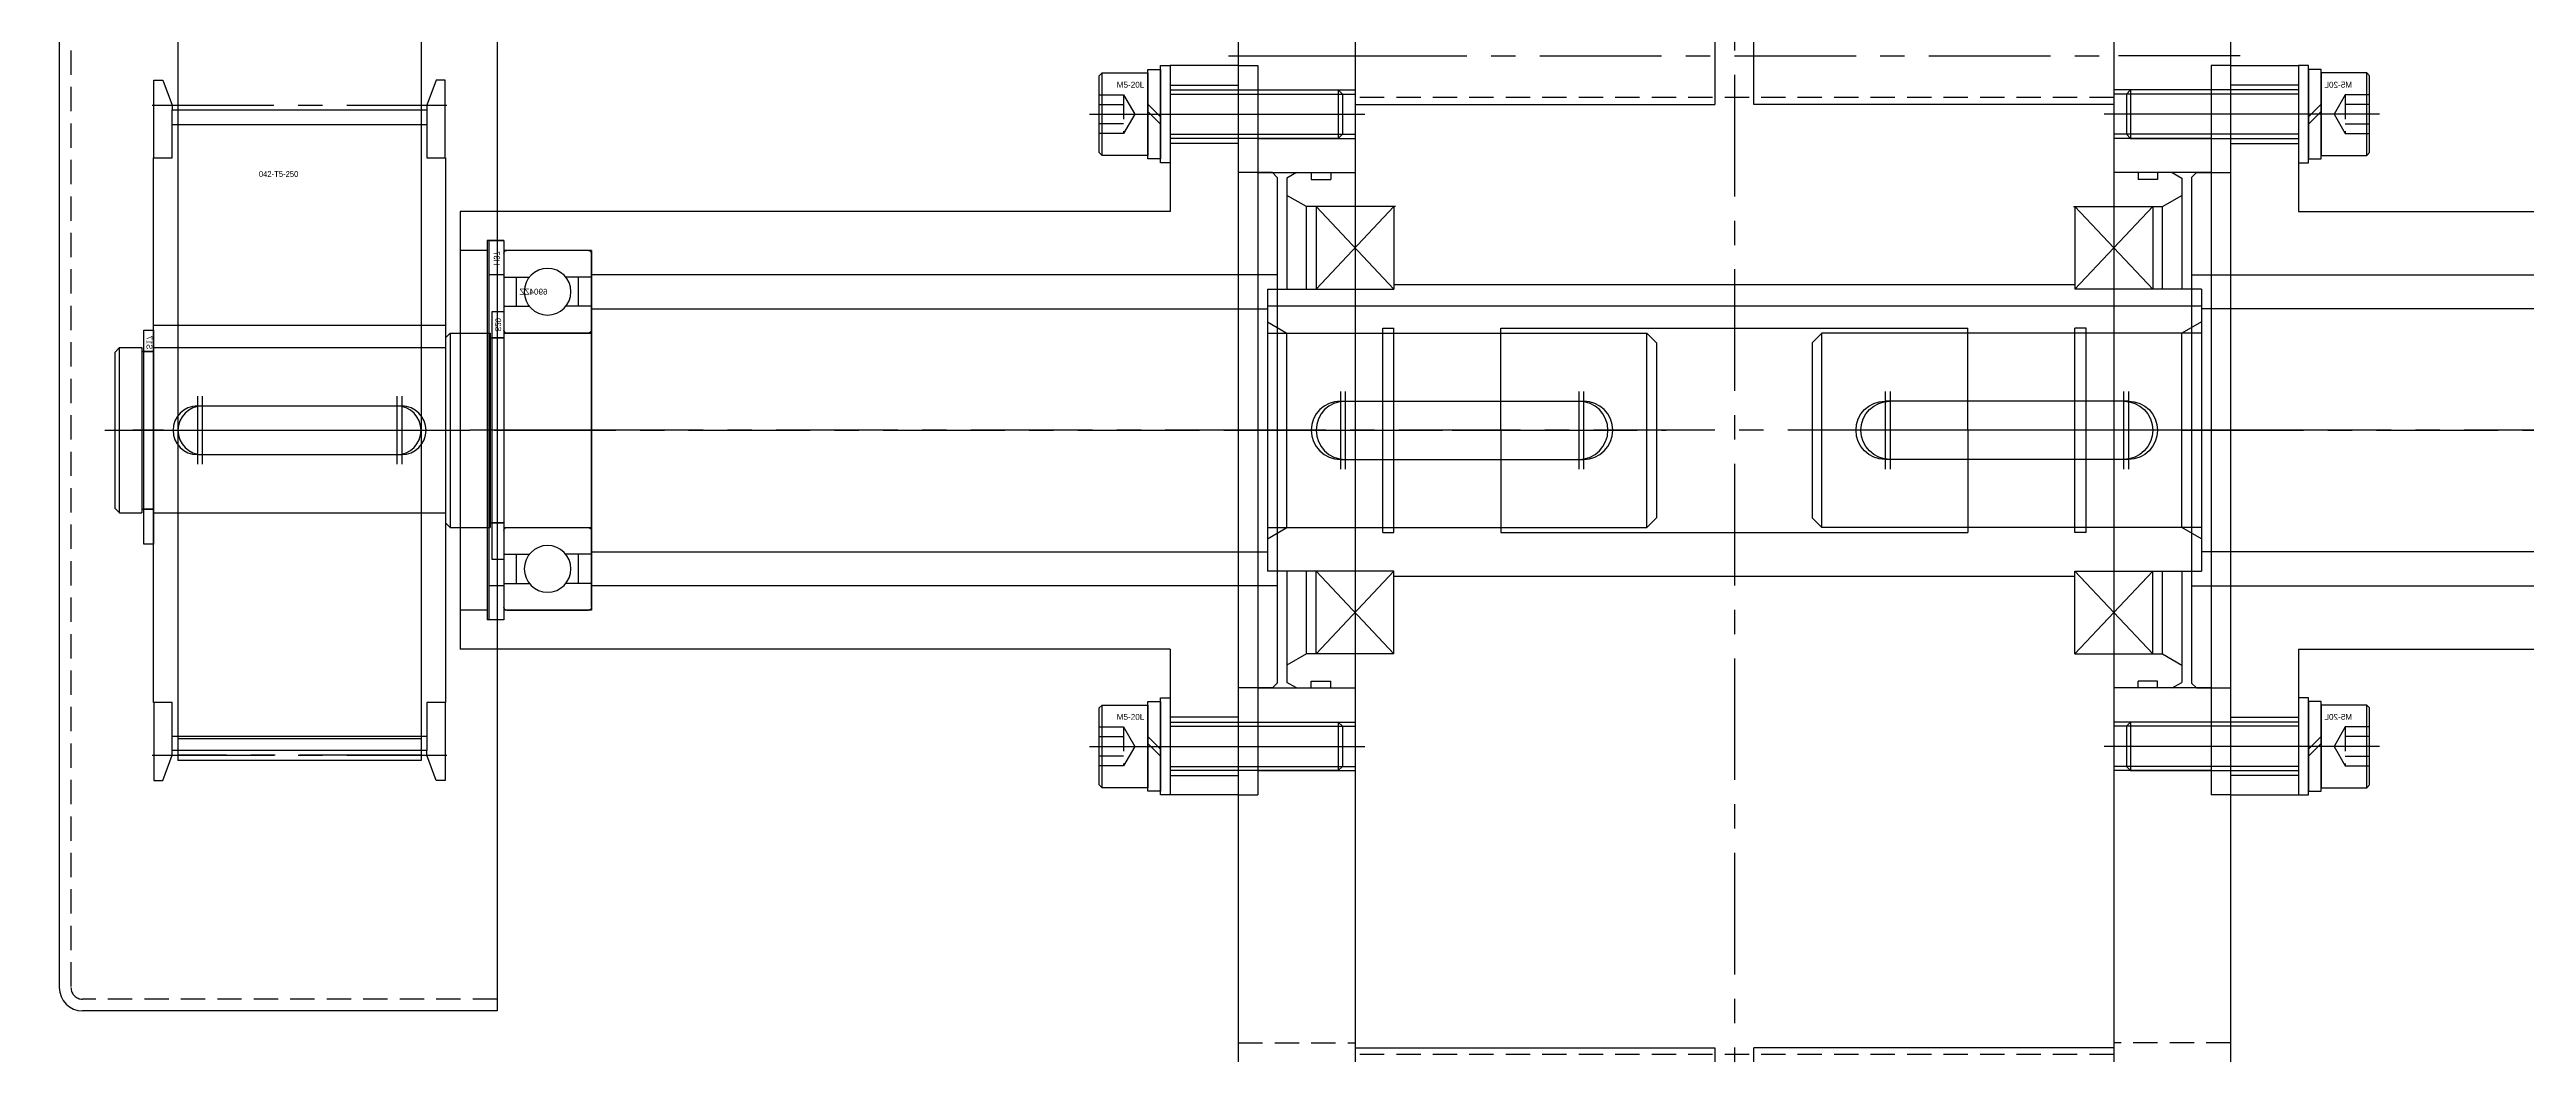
# Model space of a CAD drawing. Header units: inches. Extents: x 0 to 23821, y 0 to 11279.
# Drawn here: x 1963.9 to 2218.6, y 2459.7 to 2563.1 of the extents above; entities that cross this region are included whole.
import ezdxf
from ezdxf.enums import TextEntityAlignment as Align

# ---------------------------------------------------------------- set-up
doc = ezdxf.new("R2010")
doc.units = ezdxf.units.IN
doc.header["$LTSCALE"] = 10
doc.header["$MEASUREMENT"] = 0
for name, pattern in [('CENTER', [2, 1.25, -0.25, 0.25, -0.25]), ('HIDDEN', [0.375, 0.25, -0.125]), ('PHANTOM', [2.5, 1.25, -0.25, 0.25, -0.25, 0.25, -0.25])]:
    doc.linetypes.add(name, pattern=pattern)
for name, color, linetype in [('11', 1, 'CENTER'), ('22', 2, 'HIDDEN'), ('44', 4, 'Continuous'), ('55', 5, 'Continuous'), ('B', 123, 'Continuous'), ('BOM-T', 4, 'Continuous'), ('T', 3, 'Continuous'), ('Y', 60, 'Continuous')]:
    doc.layers.add(name, color=color, linetype=linetype)
doc.layers.add('33', color=3, linetype='PHANTOM', lineweight=9)
doc.styles.add('SCI', font='')
doc.styles.get("Standard").update_dxf_attribs({"font": 'arial.ttf'})
doc.styles.get('SCI').set_extended_font_data('Gulim')

# ---------------------------------------------------------------- blocks, each defined once
blk = doc.blocks.new('A$C347041c7')
for p, q in [((-215.96, 57.38), (-211.58, 57.49)), ((-211.58, 57.49), (-211.38, 57.5)), ((-211.58, 57.49), (-211.38, 57.3)), ((-211.38, 57.5), (-211.38, 57.3)), ((-211.08, 57.5), (-211.38, 57.33)), ((-211.38, -57.33), (-211.38, 57.33)), ((-211.38, 57.3), (-211.38, -57.3)), ((-210.88, 57.5), (-211.08, 57.5)), ((-211.08, 57.5), (-211.08, -57.5)), ((-210.88, 57.5), (-208.2, 57.5)), ((-207.88, 57), (-207.88, 50.22)), ((-206.88, 58), (-95.88, 58)), ((-94.88, 57), (-94.88, 50.22)), ((-94.55, 57.5), (-91.68, 57.5)), ((-91.68, 57.5), (-91.38, 57.33)), ((-91.68, 57.5), (-91.68, -57.5)), ((-84.3, 57.5), (-91.38, 57.5)), ((-91.38, -57.5), (-91.38, 57.5)), ((-91.38, 57.33), (-91.38, -57.33)), ((-220.18, 47.1), (-220.18, 54.9)), ((-219.68, 55.4), (-218.7, 55.4)), ((-218.88, 54.38), (-218.88, 0)), ((-79.87, 0), (-81.3, 54.58)), ((-220.18, 53.3), (-218.88, 53.3)), ((-220.18, 48.7), (-218.88, 48.7)), ((-207.48, 50.22), (-203.23, 50.22)), ((-201.38, 50.22), (-101.38, 50.22)), ((-99.53, 50.22), (-95.28, 50.22)), ((-219.68, 46.6), (-218.88, 46.6)), ((-208.15, 47.8), (-206.91, 47.8)), ((-123.37, 47.8), (-206.91, 47.8)), ((-203.38, 48.22), (-203.38, -48.22)), ((-99.38, 48.22), (-99.38, -48.22)), ((-26.5, 45), (-25.92, 46)), ((-14.5, 46), (-25.92, 46)), ((-23, 44), (-24.15, 46)), ((14.5, 48), (-14.5, 48)), ((-14.5, 35), (-14.5, 48)), ((-11.15, 48), (-10, 46)), ((-10, 46), (-10, 36.15)), ((-10, 46), (10, 46)), ((11.15, 48), (10, 46)), ((10, 46), (10, 36.15)), ((12.8, 48), (12.8, -48)), ((14.5, 48), (14.5, 35)), ((25.92, 46), (14.5, 46)), ((23, 44), (24.15, 46)), ((26.5, 45), (25.92, 46)), ((-26.5, 45), (-26.5, 43.5)), ((-26.5, 43.5), (-25.8, 43.5)), ((-25.8, 43.5), (-25.8, 41.5)), ((-23, 35), (-23, 44)), ((-23, 44), (-14.5, 44)), ((14.5, 44), (23, 44)), ((23, 34.85), (23, 44)), ((25.8, 43.5), (25.8, 41.5)), ((26.5, 43.5), (25.8, 43.5)), ((26.5, 45), (26.5, 43.5)), ((-26.5, 41.5), (-26.5, 39)), ((-26.5, 41.5), (-25.8, 41.5)), ((-23, 43), (-14.5, 43)), ((-23, 35), (-14.5, 43)), ((-14.5, 35), (-23, 43)), ((23, 43), (14.5, 43)), ((23, 35), (14.5, 43)), ((14.5, 35), (23, 43)), ((26.5, 41.5), (25.8, 41.5)), ((26.5, 41.5), (26.5, 39)), ((-216.6, -39), (-216.6, 39)), ((-114.86, 39), (-114.86, -39)), ((-78.03, 26.7), (-77.82, 39)), ((-26.5, 39), (-77.82, 39)), ((47.82, 39), (26.5, 39)), ((47.82, 39), (48.5, 0)), ((-10.5, 36.15), (-10.5, 35)), ((-10.5, 36.15), (10.5, 36.15)), ((10.5, 36.15), (10.5, 35)), ((-23, 35), (-14.5, 35)), ((-15, 35), (-15, -35)), ((-10.5, 35), (10.5, 35)), ((-10, 35), (-10, 24)), ((10, 35), (10, 24)), ((23, 35), (14.5, 35)), ((15, 35), (15, -35)), ((-100.38, 31.88), (-202.38, 31.88)), ((-78.62, 26.5), (-78.23, 26.5)), ((-78.03, 26.7), (-78.23, 26.5)), ((-100.38, 23.41), (-202.38, 23.41)), ((0, 24), (-10.5, 24)), ((-10.5, 24), (-10.5, -24)), ((0, 24), (10.5, 24)), ((10.5, 24), (10.5, -24)), ((-219.88, 12.68), (-219.88, -12.66)), ((-218.88, 0), (-218.88, -21.5)), ((-79.87, 0), (-80.93, -40.45)), ((48.5, 0), (47.82, -39)), ((-220.18, -29.4), (-220.18, -21.6)), ((-219.68, -21.1), (-218.88, -21.1)), ((-215.68, -22.5), (-217.88, -22.5)), ((-216.68, -29.75), (-216.68, -22.5)), ((-215.38, -22.8), (-215.38, -33.89)), ((-215.38, -29.75), (-215.38, -22.8)), ((-220.18, -23.2), (-216.68, -23.2)), ((-100.38, -23.41), (-202.38, -23.41)), ((0, -24), (-10.5, -24)), ((-10, -35), (-10, -24)), ((0, -24), (10.5, -24)), ((10, -35), (10, -24)), ((-220.18, -27.8), (-216.68, -27.8)), ((-219.68, -29.9), (-217.18, -29.9)), ((-218.88, -29.9), (-218.88, -54.38)), ((-216.68, -29.75), (-215.38, -29.75)), ((-100.38, -31.88), (-202.38, -31.88)), ((-215.68, -34.19), (-217.88, -34.19)), ((-23, -35), (-23, -44)), ((-23, -35), (-14.5, -35)), ((-23, -35), (-14.5, -43)), ((-14.5, -35), (-23, -43)), ((-14.5, -35), (-14.5, -48)), ((-10.5, -36.15), (-10.5, -35)), ((-10.5, -35), (10.5, -35)), ((10.5, -36.15), (10.5, -35)), ((23, -35), (14.5, -35)), ((23, -35), (14.5, -43)), ((14.5, -35), (23, -43)), ((14.5, -48), (14.5, -35)), ((23, -34.85), (23, -44)), ((-10.5, -36.15), (10.5, -36.15)), ((-10, -46), (-10, -36.15)), ((10, -46), (10, -36.15)), ((-80.93, -40.45), (-81.3, -54.58)), ((-77.83, -38.5), (-78.93, -38.5)), ((-77.83, -38.5), (-77.33, -39)), ((-26.5, -39), (-77.33, -39)), ((-26.5, -41.5), (-26.5, -39)), ((47.82, -39), (26.5, -39)), ((26.5, -41.5), (26.5, -39)), ((-26.5, -41.5), (-25.8, -41.5)), ((-25.8, -43.5), (-25.8, -41.5)), ((-23, -43), (-14.5, -43)), ((23, -43), (14.5, -43)), ((25.8, -43.5), (25.8, -41.5)), ((26.5, -41.5), (25.8, -41.5)), ((-26.5, -45), (-26.5, -43.5)), ((-26.5, -43.5), (-25.8, -43.5)), ((-26.5, -45), (-25.92, -46)), ((-23, -44), (-24.15, -46)), ((-23, -44), (-14.5, -44)), ((14.5, -44), (23, -44)), ((23, -44), (24.15, -46)), ((26.5, -43.5), (25.8, -43.5)), ((26.5, -45), (25.92, -46)), ((26.5, -45), (26.5, -43.5)), ((-208.15, -47.8), (-206.91, -47.8)), ((-206.91, -47.8), (-123.37, -47.8)), ((-14.5, -46), (-25.92, -46)), ((14.5, -48), (-14.5, -48)), ((-11.15, -48), (-10, -46)), ((-10, -46), (10, -46)), ((11.15, -48), (10, -46)), ((25.92, -46), (14.5, -46)), ((-207.88, -57), (-207.88, -50.22)), ((-207.48, -50.22), (-203.23, -50.22)), ((-201.38, -50.22), (-101.38, -50.22)), ((-99.53, -50.22), (-95.28, -50.22)), ((-94.88, -57), (-94.88, -50.22)), ((-215.96, -57.38), (-211.58, -57.49)), ((-211.38, -57.3), (-211.58, -57.49)), ((-211.58, -57.49), (-211.38, -57.5)), ((-211.38, -57.5), (-211.38, -57.3)), ((-211.08, -57.5), (-211.38, -57.33)), ((-208.2, -57.5), (-211.08, -57.5)), ((-206.88, -58), (-95.88, -58)), ((-94.55, -57.5), (-91.68, -57.5)), ((-91.68, -57.5), (-91.38, -57.33)), ((-84.3, -57.5), (-91.38, -57.5))]:
    blk.add_line(p, q)
for centre, radius, start, end in [((-215.88, 54.38), 3, 91.5, 180), ((-208.2, 58.5), 1, 270, 311.4096), ((-206.88, 57), 1, 90, 180), ((-95.88, 57), 1, 0, 90), ((-94.55, 58.5), 1, 228.5904, 270), ((-84.3, 54.5), 3, 1.5, 90), ((-219.68, 54.9), 0.5, 90, 180), ((-201.38, 48.22), 2, 90, 180), ((-101.38, 48.22), 2, 0, 90), ((-219.68, 47.1), 0.5, 180, 270), ((-207.97, 39.17), 8.63, 91.1539, 181.1092), ((-202.38, 32.88), 1, 180, 270), ((-100.38, 32.88), 1, 270, 0), ((-78.62, 28.5), 2, 181.5, 270), ((-202.38, 22.41), 1, 90, 180), ((-100.38, 22.41), 1, 0, 90), ((-220.88, 15.33), 2, 318.5904, 0), ((-217.88, 12.68), 2, 138.5904, 180), ((-217.88, -12.66), 2, 180, 221.4096), ((-220.88, -15.3), 2, 0, 41.4096), ((-219.68, -21.6), 0.5, 90, 180), ((-217.88, -21.5), 1, 180, 270), ((-215.68, -22.8), 0.3, 0, 90), ((-202.38, -22.41), 1, 180, 270), ((-100.38, -22.41), 1, 270, 0), ((-219.68, -29.4), 0.5, 180, 270), ((-217.18, -29.4), 0.5, 270, 0), ((-202.38, -32.88), 1, 90, 180), ((-100.38, -32.88), 1, 0, 90), ((-217.88, -35.19), 1, 90, 180), ((-215.68, -33.89), 0.3, 270, 0), ((-207.97, -39.17), 8.63, 178.8908, 268.8461), ((-78.93, -40.5), 2, 90, 178.5), ((-201.38, -48.22), 2, 180, 270), ((-101.38, -48.22), 2, 270, 0), ((-215.88, -54.38), 3, 180, 268.5), ((-84.3, -54.5), 3, 270, 358.5), ((-208.2, -58.5), 1, 48.5904, 90), ((-206.88, -57), 1, 180, 270), ((-95.88, -57), 1, 270, 0), ((-94.55, -58.5), 1, 90, 131.4096)]:
    blk.add_arc(centre, radius, start, end)
for points, knots in [([(-123.37, 47.8), (-121.15, 47.76), (-124.45, 47.82), (-121.45, 47.69), (-121.31, 47.52), (-120.3, 47.24), (-119.55, 46.88), (-118.78, 46.43), (-118.08, 45.91), (-117.43, 45.32), (-116.84, 44.66), (-116.31, 43.95), (-115.86, 43.16), (-115.49, 42.4), (-115.2, 41.38), (-115.01, 41.16), (-114.84, 38.01), (-114.95, 42.45), (-114.86, 39)], [0, 0, 0, 0, 0.496423, 1.363487, 2.231535, 3.100955, 3.972324, 4.846129, 5.722755, 6.602462, 7.485371, 8.371475, 9.260623, 10.152542, 11.046855, 11.94308, 12.840665, 13.590304, 13.590304, 13.590304, 13.590304]), ([(-114.86, -39), (-114.9, -41.21), (-114.84, -37.93), (-114.97, -40.96), (-115.14, -41.13), (-115.41, -42.18), (-115.76, -42.95), (-116.19, -43.75), (-116.69, -44.48), (-117.27, -45.16), (-117.91, -45.77), (-118.61, -46.31), (-119.32, -46.77), (-120.25, -47.17), (-120.54, -47.4), (-123.36, -47.85), (-119.04, -47.35), (-122.66, -47.77)], [0, 0, 0, 0, 0.507298, 1.405389, 2.302973, 3.19919, 4.093501, 4.985441, 5.874635, 6.760827, 7.643864, 8.523727, 9.400536, 10.274529, 11.146068, 12.015623, 12.87529, 12.87529, 12.87529, 12.87529])]:
    blk.add_open_spline(points, degree=3, knots=knots)
at = {"layer": '11'}
for p, q in [((0, -58), (0, 58)), ((-68.5, 40), (-68.5, -40)), ((38.5, 40), (38.5, -40)), ((56.55, 0), (-103.66, 0))]:
    blk.add_line(p, q, dxfattribs=at)
at = {"layer": '22'}
for p, q in [((-72.8, -39), (-72.8, 39)), ((-64.2, -39), (-64.2, 39)), ((34.2, -39), (34.2, 39)), ((42.8, -39), (42.8, 39))]:
    blk.add_line(p, q, dxfattribs=at)
at = {"layer": '33'}
for p, q in [((26.5, 39), (-26.5, 39)), ((26.5, -39), (-26.5, -39))]:
    blk.add_line(p, q, dxfattribs=at)
at = {"layer": 'T'}
for p, q in [((-73.5, 39), (-73.5, 2)), ((-63.5, 39), (-63.5, 2)), ((33.5, 39), (33.5, 2)), ((43.5, 39), (43.5, 2)), ((-63.5, 2), (-73.5, 2)), ((43.5, 2), (33.5, 2)), ((-73.5, -2), (-63.5, -2)), ((-73.5, -39), (-73.5, -2)), ((-63.5, -39), (-63.5, -2)), ((33.5, -2), (43.5, -2)), ((33.5, -39), (33.5, -2)), ((43.5, -39), (43.5, -2))]:
    blk.add_line(p, q, dxfattribs=at)
at = {"layer": '44', "style": 'SCI'}
for s, p in [('GEARED MOTOR', (-182.91, -2.96)), ('F3S20N12-MM01TWNTN', (-182.91, -7.55)), ('NISSEI', (-182.91, -12.02))]:
    blk.add_text(s, height=3.125, dxfattribs=at).set_placement(p)
blk = doc.blocks.new('A$C284f0c87')
for p, q in [((-12, 0), (12, 0)), ((-12, -6), (12, -6))]:
    blk.add_line(p, q)
for centre, start, end in [((-12, -3), 90, 270), ((12, -3), 270, 90)]:
    blk.add_arc(centre, 3, start, end)
at = {"layer": '11'}
for p, q in [((-12, 1), (-12, -7)), ((12, 1), (12, -7)), ((-16, -3), (16, -3))]:
    blk.add_line(p, q, dxfattribs=at)
blk = doc.blocks.new('A$Cbf61ef9c')
for p, q in [((-10, 0), (10, 0)), ((-10, -5), (10, -5))]:
    blk.add_line(p, q)
for centre, start, end in [((-10, -2.5), 90, 270), ((10, -2.5), 270, 90)]:
    blk.add_arc(centre, 2.5, start, end)
at = {"layer": '11'}
for p, q in [((-10, 1), (-10, -6)), ((10, 1), (10, -6)), ((-13.5, -2.5), (13.5, -2.5))]:
    blk.add_line(p, q, dxfattribs=at)
blk = doc.blocks.new('A$Cf63996e3')
for p, q in [((0, -18.2), (0, 18.2)), ((0.3, 18.5), (8.7, 18.5)), ((9, 18.2), (9, -18.2)), ((0, 15.75), (2.63, 15.75)), ((1.31, 12.75), (1.31, 15.75)), ((9, 15.75), (6.37, 15.75)), ((7.69, 12.75), (7.69, 15.75)), ((0, 12.75), (2.63, 12.75)), ((9, 12.75), (6.37, 12.75)), ((0.3, 10), (8.7, 10)), ((8.7, -10), (0.3, -10)), ((0, -12.75), (2.63, -12.75)), ((1.31, -15.75), (1.31, -12.75)), ((9, -12.75), (6.37, -12.75)), ((7.69, -15.75), (7.69, -12.75)), ((0, -15.75), (2.63, -15.75)), ((9, -15.75), (6.37, -15.75)), ((8.7, -18.5), (0.3, -18.5))]:
    blk.add_line(p, q)
for centre in [(4.5, 14.25), (4.5, -14.25)]:
    blk.add_circle(centre, 2.4)
for centre, start, end in [((0.3, 18.2), 90, 180), ((8.7, 18.2), 0, 90), ((0.3, 10.3), 180, 270), ((8.7, 10.3), 270, 0), ((0.3, -10.3), 90, 180), ((8.7, -10.3), 0, 90), ((0.3, -18.2), 180, 270), ((8.7, -18.2), 270, 360)]:
    blk.add_arc(centre, 0.3, start, end)
at = {"layer": '11'}
blk.add_line((-1, 0), (10, 0), dxfattribs=at)
at = {"layer": 'BOM-T', "color": 4}
blk.add_text('6904ZZ', height=0.6, dxfattribs=at).set_placement((4.5, 13.95))
blk = doc.blocks.new('A$C88ba8112')
for p, q in [((0, 19.5), (0, -19.5)), ((1.5, 19.5), (0, 19.5)), ((1.5, -19.5), (1.5, 19.5)), ((0, 16), (1.5, 16)), ((0, -16), (1.5, -16)), ((0, -19.5), (1.5, -19.5))]:
    blk.add_line(p, q)
at = {"layer": '11'}
blk.add_line((-1, 0), (2.65, 0), dxfattribs=at)
at = {"layer": 'BOM-T', "color": 4, "style": 'SCI'}
blk.add_text('H37', height=0.6, rotation=90, dxfattribs=at).set_placement((0.73, 16.97), align=Align.MIDDLE_LEFT)
blk = doc.blocks.new('A$C2076e855')
for p, q in [((0, 10.3), (0, -11.72)), ((1, 10.3), (0, 10.3)), ((1, -11.72), (1, 10.3)), ((0, 8.1), (1, 8.1)), ((0, -8.1), (1, -8.1)), ((0, -11.72), (1, -11.72))]:
    blk.add_line(p, q)
at = {"layer": '11'}
blk.add_line((-1, 0), (2.15, 0), dxfattribs=at)
at = {"layer": 'BOM-T', "color": 4, "style": 'SCI'}
blk.add_text('S17', height=0.6, rotation=90, dxfattribs=at).set_placement((0.43, 8.32), align=Align.MIDDLE_LEFT)
blk = doc.blocks.new('A$Ccc436072')
for p, q in [((0, 12.2), (0, -13.3)), ((1.2, 12.2), (0, 12.2)), ((1.2, -13.3), (1.2, 12.2)), ((0, 9.5), (1.2, 9.5)), ((0, -9.5), (1.2, -9.5)), ((0, -13.3), (1.2, -13.3))]:
    blk.add_line(p, q)
at = {"layer": '11'}
blk.add_line((-1, 0), (2.35, 0), dxfattribs=at)
at = {"layer": 'BOM-T', "color": 4, "style": 'SCI'}
blk.add_text('S20', height=0.6, rotation=90, dxfattribs=at).set_placement((0.58, 10.14), align=Align.MIDDLE_LEFT)
blk = doc.blocks.new('A$Ccc1bbfdf')
for p, q in [((33.5, 15), (33.5, 0)), ((40.5, 15), (33.5, 15)), ((33.5, 13), (40.5, 13)), ((40.5, 15), (40.5, 4)), ((40.5, 7), (33.5, 7)), ((44, 4), (40.5, 4)), ((44, 4), (44.5, 3.5)), ((44.5, 3.5), (44.5, -48.5)), ((-39.5, 0), (-39.5, -45)), ((33.5, 0), (-39.5, 0)), ((-36.7, -4), (-39.5, -4)), ((-36.7, -3), (-36.7, -42)), ((-35, -3), (-36.7, -3)), ((-35, -3), (-35, -42)), ((-26, -4), (-35, -4)), ((-26, -4), (-26, -41)), ((44.5, -6.5), (-26, -6.5)), ((44.5, -38.5), (-26, -38.5)), ((-36.7, -41), (-39.5, -41)), ((-35, -42), (-36.7, -42)), ((-26, -41), (-35, -41)), ((33.5, -45), (-39.5, -45)), ((33.5, -45), (33.5, -60)), ((44, -49), (40.5, -49)), ((40.5, -49), (40.5, -60)), ((44, -49), (44.5, -48.5)), ((40.5, -52), (33.5, -52)), ((33.5, -58), (40.5, -58)), ((40.5, -60), (33.5, -60))]:
    blk.add_line(p, q)
at = {"layer": '11'}
for p, q in [((32.5, 10), (41.5, 10)), ((45.5, -22.5), (-38.5, -22.5)), ((32.5, -55), (41.5, -55))]:
    blk.add_line(p, q, dxfattribs=at)
blk = doc.blocks.new('A$Ce71b497e')
for p, q in [((-69.5, 12.5), (0, 12.5)), ((-69.5, 12.5), (-69.5, -12.5)), ((0, 12.5), (0, -12.5)), ((-118.5, 8), (-118, 8.5)), ((-118.5, 8), (-118.5, -8)), ((-118, 8.5), (-115.7, 8.5)), ((-118, -8.5), (-118, 8.5)), ((-115.7, 8.5), (-115.7, -8.5)), ((-115.7, 8.1), (-114.5, 8.1)), ((-114.5, 8.5), (-114.5, -8.5)), ((-114.5, 8.5), (-84.5, 8.5)), ((-84.5, 9.5), (-84, 10)), ((-84.5, 9.5), (-84.5, -9.5)), ((-84, 10), (-79.9, 10)), ((-84, 10), (-84, -10)), ((-79.9, 10), (-79.9, -10)), ((-79.9, 9.5), (-78.5, 9.5)), ((-78.5, 10), (-69.5, 10)), ((-78.5, 10), (-78.5, -10)), ((0, 10), (39, 10)), ((40, 9), (39, 10)), ((39, -10), (39, 10)), ((40, 9), (40, -9)), ((7.5, 3), (32.5, 3)), ((-110, 2.5), (-89, 2.5)), ((-110, -2.5), (-89, -2.5)), ((7.5, -3), (32.5, -3)), ((-118.5, -8), (-118, -8.5)), ((-118, -8.5), (-115.7, -8.5)), ((-115.7, -8.1), (-114.5, -8.1)), ((-114.5, -8.5), (-84.5, -8.5)), ((-84.5, -9.5), (-84, -10)), ((-84, -10), (-79.9, -10)), ((-79.9, -9.5), (-78.5, -9.5)), ((-78.5, -10), (-69.5, -10)), ((0, -10), (39, -10)), ((40, -9), (39, -10)), ((-69.5, -12.5), (0, -12.5))]:
    blk.add_line(p, q)
for centre, radius, start, end in [((7.5, 0), 3, 90, 270), ((32.5, 0), 3, 270, 90), ((-110, 0), 2.5, 90, 270), ((-89, 0), 2.5, 270, 90)]:
    blk.add_arc(centre, radius, start, end)
at = {"layer": '11'}
for p, q in [((-110, 3.5), (-110, -3.5)), ((-89, 3.5), (-89, -3.5)), ((7.5, 4), (7.5, -4)), ((32.5, 4), (32.5, -4)), ((-119.5, 0), (41, 0))]:
    blk.add_line(p, q, dxfattribs=at)
blk = doc.blocks.new('A$Cc53e3cec')
for p, q in [((-14.98, 28), (-14.98, 36)), ((-14.98, 36), (-14.04, 36)), ((-14.04, 36), (-13.1, 33.42)), ((14.04, 36), (13.1, 33.42)), ((14.98, 36), (14.04, 36)), ((14.98, 28), (14.98, 36)), ((-13.1, 33.42), (-13.1, 32.94)), ((13.1, 33.42), (13.1, 32.94)), ((-13.1, 28), (-13.1, 32.94)), ((-13.1, 32.94), (13.1, 32.94)), ((-13.1, 31.44), (13.1, 31.44)), ((13.1, 32.94), (13.1, 28)), ((-15, 28), (-13.1, 28)), ((-15, -28), (-15, 28)), ((13.1, 28), (15, 28)), ((15, 28), (15, -28)), ((-15, 10.8), (15, 10.8)), ((-15, 8.5), (15, 8.5)), ((-15, -8.5), (15, -8.5)), ((-13.1, -28), (-15, -28)), ((-14.98, -28), (-14.98, -36)), ((-13.1, -32.94), (-13.1, -28)), ((15, -28), (13.1, -28)), ((13.1, -28), (13.1, -32.94)), ((14.98, -28), (14.98, -36)), ((-13.1, -31.44), (13.1, -31.44)), ((13.1, -32.94), (-13.1, -32.94)), ((-13.1, -33.42), (-13.1, -32.94)), ((13.1, -33.42), (13.1, -32.94)), ((-14.04, -36), (-13.1, -33.42)), ((14.04, -36), (13.1, -33.42)), ((-14.98, -36), (-14.04, -36)), ((14.98, -36), (14.04, -36))]:
    blk.add_line(p, q)
at = {"layer": '11'}
for p, q in [((-15.15, 33.42), (15.15, 33.42)), ((-16, 0), (16, 0)), ((-15.15, -33.42), (15.15, -33.42))]:
    blk.add_line(p, q, dxfattribs=at)
at = {"layer": 'BOM-T', "style": 'SCI'}
blk.add_text('042-T5-250', height=0.6, dxfattribs=at).set_placement((-4.18, 26.35), align=Align.MIDDLE_LEFT)
blk = doc.blocks.new('A$C0fd4e748')
for p, q in [((-2.2, 12.5), (-2.2, -12.5)), ((0, 12.5), (-2.2, 12.5)), ((-1.2, 12.5), (-1.2, -12.5)), ((0, 12.5), (0, -12.5)), ((0, -12.5), (-2.2, -12.5))]:
    blk.add_line(p, q)
at = {"layer": '11'}
blk.add_line((-1.68, 12.5), (-1.68, -12.5), dxfattribs=at)
blk = doc.blocks.new('A$C40185bd2')
for p, q in [((0, 0), (12, 0)), ((0, 0), (0, -154)), ((3.54, 0), (3.54, -17)), ((8.46, -17), (8.46, 0)), ((12, 0), (12, -154)), ((3, -15), (9, -15)), ((3.54, -17), (6, -18.42)), ((3.54, -17), (8.46, -17)), ((6, -18.42), (8.46, -17)), ((0, -37.5), (2, -37.5)), ((2, -37.5), (2, -112.5)), ((2, -40.43), (12, -40.43)), ((2, -44.57), (12, -44.57)), ((2, -48.5), (12, -48.5)), ((2, -101.5), (12, -101.5)), ((2, -105.43), (12, -105.43)), ((2, -109.57), (12, -109.57)), ((0, -112.5), (2, -112.5)), ((0, -154), (12, -154))]:
    blk.add_line(p, q)
at = {"layer": '11'}
for p, q in [((6, 1), (6, -19.42)), ((-1, -36.5), (13, -36.5)), ((1, -42.5), (13, -42.5)), ((-1, -75), (13, -75)), ((1, -107.5), (13, -107.5)), ((-1, -143.5), (13, -143.5))]:
    blk.add_line(p, q, dxfattribs=at)
at = {"layer": '22'}
for p, q in [((0, -138), (12, -138)), ((12, -149), (0, -149))]:
    blk.add_line(p, q, dxfattribs=at)
at = {"layer": 'T'}
for p, q in [((3, 0), (3, -15)), ((9, -15), (9, 0)), ((3, -15), (3.54, -15.94)), ((8.46, -15.94), (9, -15)), ((2, -40), (12, -40)), ((2, -45), (12, -45)), ((2, -105), (12, -105)), ((2, -110), (12, -110))]:
    blk.add_line(p, q, dxfattribs=at)
blk = doc.blocks.new('A$C3e5f177e')
for p, q in [((-7.3, 3.95), (-7, 4.25)), ((-7.3, -3.95), (-7.3, 3.95)), ((-7, 4.25), (-2.3, 4.25)), ((-7, -4.25), (-7, 4.25)), ((-2.3, 4.6), (-1, 4.6)), ((-2.3, -4.6), (-2.3, 4.6)), ((-2.3, 4.25), (-2.3, -4.25)), ((-1, 5), (0, 5)), ((-1, -5), (-1, 5)), ((-1, 4.6), (-1, -4.6)), ((0, 5), (0, -5)), ((-1, -0.28), (-2.3, 1.02)), ((-1, -1.02), (-2.3, 0.28)), ((0, 2.5), (17.27, 2.5)), ((17.27, 2.5), (17.7, 2.07)), ((17.27, 2.5), (17.27, -2.5)), ((17.7, 2.07), (17.7, -2.07)), ((17.27, -2.5), (0, -2.5)), ((17.7, -2.07), (17.27, -2.5)), ((-7, -4.25), (-7.3, -3.95)), ((-2.3, -4.25), (-7, -4.25)), ((-1, -4.6), (-2.3, -4.6)), ((0, -5), (-1, -5))]:
    blk.add_line(p, q)
at = {"layer": '11'}
blk.add_line((-8.3, 0), (18.7, 0), dxfattribs=at)
at = {"layer": '22'}
for p, q in [((-7.3, 2), (-4.8, 2)), ((-7.3, 1), (-4.8, 1)), ((-4.8, 2), (-3.65, 0)), ((-4.8, 2), (-4.8, -2)), ((-3.65, 0), (-4.8, -2)), ((-3.65, 0), (-3.65, 0)), ((-4.8, -1), (-7.3, -1)), ((-4.8, -2), (-7.3, -2))]:
    blk.add_line(p, q, dxfattribs=at)
at = {"layer": 'T'}
for p, q in [((0, 2.07), (17.7, 2.07)), ((0, -2.07), (17.7, -2.07))]:
    blk.add_line(p, q, dxfattribs=at)
at = {"layer": 'BOM-T', "color": 4}
blk.add_text('M5-20L', height=0.6, dxfattribs=at).set_placement((-5.5, 3.03), align=Align.MIDDLE_LEFT)
blk = doc.blocks.new('A$C5c1d2c67')
for name, p in [('A$C40185bd2', (29, -15)), ('A$Ccc1bbfdf', (-11.5, -67.5)), ('A$Cc53e3cec', (-67.5, -90)), ('A$Ce71b497e', (32, -90))]:
    blk.add_blockref(name, p)
at = {"xscale": -1}
for name, p in [('A$C40185bd2', (131, -15)), ('A$Ccc1bbfdf', (171.5, -67.5)), ('A$Ce71b497e', (128, -90))]:
    blk.add_blockref(name, p, dxfattribs=at)
at = {"layer": '44'}
for name, p in [('A$C3e5f177e', (22, -57.5)), ('A$Cbf61ef9c', (-67.5, -87.5)), ('A$Cbf61ef9c', (-67.5, -87.5)), ('A$C284f0c87', (52, -87)), ('A$C3e5f177e', (22, -122.5))]:
    blk.add_blockref(name, p, dxfattribs=at)
at = {"layer": '44', "xscale": -1}
for name, p in [('A$C3e5f177e', (138, -57.5)), ('A$C88ba8112', (-46.5, -90)), ('A$Cf63996e3', (-37.5, -90)), ('A$Ccc436072', (-46.5, -90)), ('A$C2076e855', (-82.5, -90)), ('A$C284f0c87', (108, -87)), ('A$C3e5f177e', (138, -122.5))]:
    blk.add_blockref(name, p, dxfattribs=at)
at = {"layer": '55', "rotation": 90}
blk.add_blockref('A$C347041c7', (80, -90), dxfattribs=at)
at = {"layer": 'B', "xscale": -1, "rotation": 270}
blk.add_blockref('A$C0fd4e748', (-67.5, -121.74), dxfattribs=at)
blk = doc.blocks.new('A$C663a65d6')
for p, q in [((-1.2, 0), (-1.2, -277.6)), ((0, 0), (-1.2, 0)), ((0, -50), (0, 0)), ((40.8, -50), (-1.2, -50)), ((43.8, -53), (43.8, -280)), ((43.8, -280), (1.2, -280))]:
    blk.add_line(p, q)
for centre, radius, start, end in [((40.8, -53), 3, 0, 90), ((1.2, -277.6), 2.4, 180, 270)]:
    blk.add_arc(centre, radius, start, end)
at = {"layer": '11'}
for p, q in [((1, -7), (-2.2, -7)), ((1, -16), (-2.2, -16))]:
    blk.add_line(p, q, dxfattribs=at)
at = {"layer": '22'}
for p, q in [((0, -3.7), (-1.2, -3.7)), ((0, -19.3), (-1.2, -19.3)), ((0, -50), (0, -277.6)), ((43.8, -278.8), (1.2, -278.8))]:
    blk.add_line(p, q, dxfattribs=at)
blk.add_arc((1.2, -277.6), 1.2, 180, 270, dxfattribs=at)
blk = doc.blocks.new('A$C8089589b')
at = {"layer": 'B'}
for p, q in [((-160, -1.5), (-160, -254.54)), ((-135, -1.5), (-135, -254.54))]:
    blk.add_line(p, q, dxfattribs=at)
blk.add_blockref('A$C5c1d2c67', (-80, -132.8))
at = {"layer": 'Y'}
blk.add_blockref('A$C663a65d6', (-171, -2.5), dxfattribs=at)

msp = doc.modelspace()

# ---------------------------------------------------------------- block references
msp.add_blockref('A$C8089589b', (2137.14339049, 2746.72111145, -227228.55083111))

doc.saveas('drawing.dxf')
